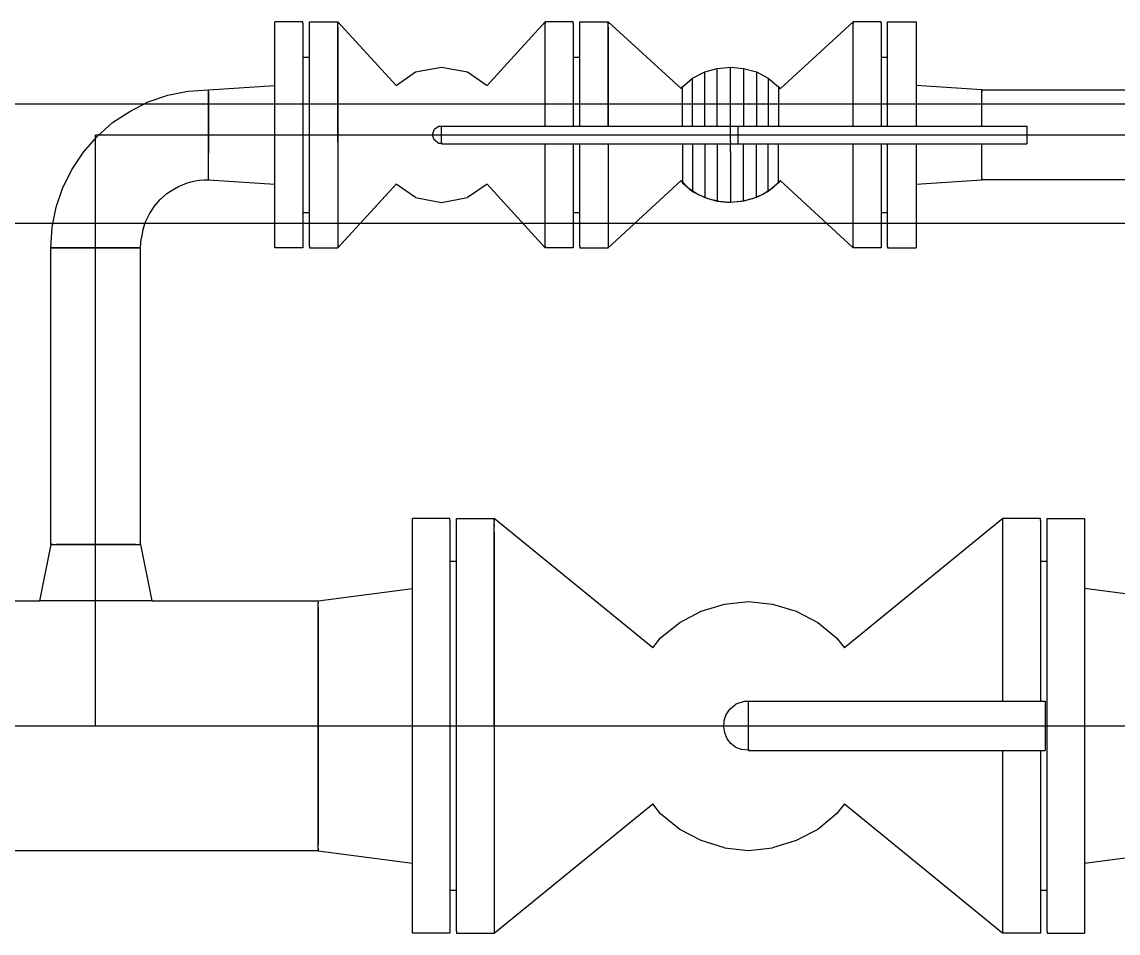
# Model space of a CAD drawing. Header units: millimetres. Extents: x -19109 to 7803, y 10081 to 29089.
# Drawn here: x -13434 to -12697, y 16052 to 16665 of the extents above; entities that cross this region are included whole.
import ezdxf

# ---------------------------------------------------------------- set-up
doc = ezdxf.new("R2010")
doc.units = ezdxf.units.MM
doc.linetypes.add('CENTER', pattern=[50.8, 31.75, -6.35, 6.35, -6.35])

# ---------------------------------------------------------------- blocks, each defined once
blk = doc.blocks.new('A$C2A3E4952')
for points in [[(698.75, 472.44), (698.75, 473.35), (698.75, 473.35), (679.81, 473.35)], [(679.81, 472.44), (679.81, 473.35)], [(679.81, 469.44), (679.81, 472.44)], [(698.75, 472.44), (698.75, 469.44)], [(703.26, 472.44), (703.26, 473.35)], [(703.26, 473.35), (722.19, 473.35)], [(703.26, 469.44), (703.26, 472.44)], [(761.56, 430.67), (722.19, 473.35), (722.19, 473.35), (722.19, 472.74)], [(722.19, 392.8), (722.19, 400.8), (722.19, 408.79), (722.19, 416.78), (722.19, 424.78), (722.19, 432.77), (722.19, 440.77), (722.19, 448.76), (722.19, 456.76), (722.19, 464.75), (722.19, 472.74)], [(722.19, 472.44), (722.19, 472.14)], [(722.19, 472.44), (722.19, 472.14)], [(861.64, 403.32), (861.64, 410.32), (861.64, 417.33), (861.64, 424.33), (861.64, 431.33), (861.64, 438.33), (861.64, 445.34), (861.64, 452.34), (861.64, 459.34), (861.64, 466.34), (861.64, 473.35), (861.64, 473.35), (822.57, 430.67)], [(880.57, 472.44), (880.57, 473.35), (880.57, 473.35), (861.64, 473.35)], [(861.64, 472.44), (861.64, 472.14)], [(861.64, 472.14), (861.64, 472.44)], [(880.57, 472.44), (880.57, 469.44)], [(885.08, 472.44), (885.08, 473.35)], [(885.08, 473.35), (904.01, 473.35)], [(885.08, 469.44), (885.08, 472.44)], [(953, 428.57), (904.01, 473.35), (904.01, 473.35), (904.01, 472.74)], [(904.01, 403.32), (904.01, 410.26), (904.01, 417.21), (904.01, 424.15), (904.01, 431.09), (904.01, 438.03), (904.01, 444.97), (904.01, 451.92), (904.01, 458.86), (904.01, 465.8), (904.01, 472.74)], [(904.01, 472.44), (904.01, 472.14)], [(904.01, 472.44), (904.01, 472.14)], [(1068.71, 403.32), (1068.71, 410.32), (1068.71, 417.33), (1068.71, 424.33), (1068.71, 431.33), (1068.71, 438.33), (1068.71, 445.34), (1068.71, 452.34), (1068.71, 459.34), (1068.71, 466.34), (1068.71, 473.35), (1068.71, 473.35), (1019.72, 428.26)], [(1087.64, 472.44), (1087.64, 473.35), (1087.64, 473.35), (1068.71, 473.35)], [(1068.71, 472.44), (1068.71, 472.14)], [(1068.71, 472.14), (1068.71, 472.44)], [(1087.64, 472.44), (1087.64, 469.44)], [(1091.85, 472.44), (1091.85, 473.35)], [(1091.85, 473.35), (1111.08, 473.35), (1111.08, 473.35), (1111.08, 472.44)], [(1091.85, 469.44), (1091.85, 472.44)], [(1111.08, 472.44), (1111.08, 469.44)], [(679.81, 464.33), (679.81, 469.44)], [(679.81, 457.42), (679.81, 464.33)], [(698.75, 469.44), (698.75, 464.33)], [(698.75, 464.33), (698.75, 457.42)], [(703.26, 464.33), (703.26, 469.44)], [(703.26, 457.42), (703.26, 464.33)], [(722.19, 469.74), (722.19, 469.44)], [(722.19, 469.44), (722.19, 464.33)], [(722.19, 464.33), (722.19, 457.42)], [(861.64, 469.44), (861.64, 469.74)], [(861.64, 464.33), (861.64, 469.44)], [(861.64, 457.42), (861.64, 464.33)], [(880.57, 469.44), (880.57, 464.33)], [(880.57, 464.33), (880.57, 457.42)], [(885.08, 464.33), (885.08, 469.44)], [(885.08, 457.42), (885.08, 464.33)], [(904.01, 469.74), (904.01, 469.44)], [(904.01, 469.44), (904.01, 464.33)], [(904.01, 464.33), (904.01, 457.42)], [(1068.71, 469.44), (1068.71, 469.74)], [(1068.71, 464.33), (1068.71, 469.44)], [(1068.71, 457.42), (1068.71, 464.33)], [(1087.64, 469.44), (1087.64, 464.33)], [(1087.64, 464.33), (1087.64, 457.42)], [(1091.85, 464.33), (1091.85, 469.44)], [(1091.85, 457.42), (1091.85, 464.33)], [(1111.08, 469.44), (1111.08, 464.33)], [(1111.08, 464.33), (1111.08, 457.42)], [(679.81, 449), (679.81, 457.42)], [(698.75, 457.42), (698.75, 449)], [(703.26, 449), (703.26, 457.42)], [(722.19, 457.42), (722.19, 449)], [(861.64, 449), (861.64, 457.42)], [(880.57, 457.42), (880.57, 449)], [(885.08, 449), (885.08, 457.42)], [(904.01, 457.42), (904.01, 449)], [(1068.71, 449), (1068.71, 457.42)], [(1087.64, 457.42), (1087.64, 449)], [(1091.85, 449), (1091.85, 457.42)], [(1111.08, 457.42), (1111.08, 449)], [(698.75, 449.6), (703.26, 449.6)], [(880.57, 449.6), (885.08, 449.6)], [(1087.64, 449.6), (1091.85, 449.6)], [(679.81, 439.08), (679.81, 449)], [(698.75, 449), (698.75, 439.08)], [(703.26, 439.08), (703.26, 449)], [(722.19, 449), (722.19, 439.08)], [(774.48, 439.69), (791.91, 442.99), (791.91, 442.99), (809.35, 439.69)], [(861.64, 439.08), (861.64, 449)], [(880.57, 449), (880.57, 439.08)], [(885.08, 439.08), (885.08, 449)], [(904.01, 449), (904.01, 439.08)], [(977.35, 442.09), (986.36, 442.99), (986.36, 442.99), (995.08, 442.09)], [(986.36, 442.39), (986.36, 442.99)], [(986.36, 440.59), (986.36, 442.39)], [(1068.71, 439.08), (1068.71, 449)], [(1087.64, 449), (1087.64, 439.08)], [(1091.85, 439.08), (1091.85, 449)], [(1111.08, 449), (1111.08, 439.08)], [(679.81, 427.96), (679.81, 439.08)], [(698.75, 439.08), (698.75, 427.96)], [(703.26, 427.96), (703.26, 439.08)], [(722.19, 439.08), (722.19, 427.96)], [(761.56, 430.67), (774.48, 439.69)], [(809.35, 439.69), (822.57, 430.67)], [(861.64, 427.96), (861.64, 439.08)], [(880.57, 439.08), (880.57, 427.96)], [(885.08, 427.96), (885.08, 439.08)], [(904.01, 439.08), (904.01, 427.96)], [(953.9, 429.77), (960.82, 435.48)], [(960.82, 435.48), (968.93, 439.69)], [(960.82, 434.88), (960.82, 435.48)], [(960.82, 433.37), (960.82, 434.88)], [(968.93, 439.69), (977.35, 442.09)], [(968.93, 439.08), (968.93, 439.69)], [(968.93, 437.28), (968.93, 439.08)], [(968.93, 434.58), (968.93, 437.28)], [(977.35, 441.49), (977.35, 442.09)], [(977.35, 439.69), (977.35, 441.49)], [(977.35, 436.68), (977.35, 439.69)], [(977.35, 432.77), (977.35, 436.68)], [(986.36, 437.58), (986.36, 440.59)], [(986.36, 433.37), (986.36, 437.58)], [(995.08, 442.09), (995.08, 441.49)], [(995.08, 442.09), (1003.79, 439.69)], [(995.08, 441.49), (995.08, 439.69)], [(995.08, 439.69), (995.08, 436.68)], [(995.08, 436.68), (995.08, 432.77)], [(1003.79, 439.69), (1003.79, 439.08)], [(1003.79, 439.69), (1011.61, 435.48)], [(1003.79, 439.08), (1003.79, 437.28)], [(1003.79, 437.28), (1003.79, 434.58)], [(1011.61, 435.48), (1011.61, 434.88)], [(1011.61, 435.48), (1018.52, 429.77)], [(1011.61, 434.88), (1011.61, 433.37)], [(1068.71, 427.96), (1068.71, 439.08)], [(1087.64, 439.08), (1087.64, 427.96)], [(1091.85, 427.96), (1091.85, 439.08)], [(1111.08, 439.08), (1111.08, 427.96)], [(607.99, 424.06), (621.51, 426.76), (621.51, 426.76), (635.33, 427.66)], [(635.33, 367.86), (635.33, 373.84), (635.33, 379.82), (635.33, 385.8), (635.33, 391.78), (635.33, 397.76), (635.33, 403.74), (635.33, 409.72), (635.33, 415.7), (635.33, 421.68), (635.33, 427.66), (635.33, 427.66), (679.81, 430.67)], [(635.33, 367.26), (635.33, 373.3), (635.33, 379.34), (635.33, 385.38), (635.33, 391.42), (635.33, 397.46), (635.33, 403.5), (635.33, 409.54), (635.33, 415.58), (635.33, 421.62), (635.33, 427.66)], [(679.81, 416.24), (679.81, 427.96)], [(698.75, 427.96), (698.75, 416.24)], [(703.26, 416.24), (703.26, 427.96)], [(722.19, 427.96), (722.19, 416.24)], [(861.64, 416.24), (861.64, 427.96)], [(880.57, 427.96), (880.57, 416.24)], [(885.08, 416.24), (885.08, 427.96)], [(904.01, 427.96), (904.01, 416.24)], [(953, 428.57), (953.9, 429.77)], [(953.9, 429.17), (953.9, 429.77)], [(953.9, 427.96), (953.9, 429.17)], [(953.9, 425.86), (953.9, 427.96)], [(960.82, 430.67), (960.82, 433.37)], [(960.82, 427.36), (960.82, 430.67)], [(968.93, 430.67), (968.93, 434.58)], [(968.93, 425.86), (968.93, 430.67)], [(977.35, 427.66), (977.35, 432.77)], [(977.35, 421.95), (977.35, 427.66)], [(986.36, 428.26), (986.36, 433.37)], [(986.36, 422.25), (986.36, 428.26)], [(995.08, 432.77), (995.08, 427.66)], [(995.08, 427.66), (995.08, 421.95)], [(1003.79, 434.58), (1003.79, 430.67)], [(1003.79, 430.67), (1003.79, 425.86)], [(1011.61, 433.37), (1011.61, 430.67)], [(1011.61, 430.67), (1011.61, 427.36)], [(1018.52, 429.77), (1018.52, 429.17)], [(1018.52, 429.77), (1019.72, 428.26)], [(1018.52, 429.17), (1018.52, 427.96)], [(1018.52, 427.96), (1018.52, 425.86)], [(1068.71, 416.24), (1068.71, 427.96)], [(1087.64, 427.96), (1087.64, 416.24)], [(1091.85, 416.24), (1091.85, 427.96)], [(1155.26, 403.62), (1155.26, 406.03), (1155.26, 408.43), (1155.26, 410.83), (1155.26, 413.24), (1155.26, 415.64), (1155.26, 418.05), (1155.26, 420.45), (1155.26, 422.86), (1155.26, 425.26), (1155.26, 427.66), (1155.26, 427.66), (1111.08, 430.67)], [(1111.08, 427.96), (1111.08, 416.24)], [(1155.26, 427.66), (2803.71, 427.66), (2803.71, 427.66), (2803.71, 426.76)], [(1155.26, 403.32), (1155.26, 405.75), (1155.26, 408.19), (1155.26, 410.62), (1155.26, 413.06), (1155.26, 415.49), (1155.26, 417.93), (1155.26, 420.36), (1155.26, 422.79), (1155.26, 425.23), (1155.26, 427.66)], [(594.76, 419.55), (607.99, 424.06)], [(635.33, 426.46), (635.33, 426.16)], [(635.33, 426.16), (635.33, 422.86)], [(635.33, 422.86), (635.33, 417.14)], [(953.9, 422.86), (953.9, 425.86)], [(953.9, 419.25), (953.9, 422.86)], [(960.82, 423.16), (960.82, 427.36)], [(960.82, 418.05), (960.82, 423.16)], [(968.93, 420.45), (968.93, 425.86)], [(968.93, 414.44), (968.93, 420.45)], [(977.35, 415.34), (977.35, 421.95)], [(986.36, 415.64), (986.36, 422.25)], [(995.08, 421.95), (995.08, 415.34)], [(1003.79, 425.86), (1003.79, 420.45)], [(1003.79, 420.45), (1003.79, 414.44)], [(1011.61, 427.36), (1011.61, 423.16)], [(1011.61, 423.16), (1011.61, 418.05)], [(1018.52, 425.86), (1018.52, 422.86)], [(1018.52, 422.86), (1018.52, 419.25)], [(1155.26, 426.76), (1155.26, 426.46)], [(1155.26, 424.06), (1155.26, 426.76)], [(1155.26, 419.85), (1155.26, 424.06)], [(570.72, 405.72), (582.44, 413.24)], [(582.44, 413.24), (594.76, 419.55)], [(635.33, 417.14), (635.33, 409.93)], [(679.81, 403.62), (679.81, 416.24)], [(698.75, 416.24), (698.75, 403.62)], [(703.26, 403.62), (703.26, 416.24)], [(722.19, 416.24), (722.19, 403.62)], [(861.64, 403.62), (861.64, 416.24)], [(880.57, 416.24), (880.57, 403.62)], [(885.08, 403.62), (885.08, 416.24)], [(904.01, 416.24), (904.01, 403.62)], [(953.9, 415.04), (953.9, 419.25)], [(953.9, 410.53), (953.9, 415.04)], [(960.82, 412.64), (960.82, 418.05)], [(968.93, 407.83), (968.93, 414.44)], [(977.35, 408.43), (977.35, 415.34)], [(986.36, 408.73), (986.36, 415.64)], [(995.08, 415.34), (995.08, 408.43)], [(1003.79, 414.44), (1003.79, 407.83)], [(1011.61, 418.05), (1011.61, 412.64)], [(1018.52, 419.25), (1018.52, 415.04)], [(1018.52, 415.04), (1018.52, 410.53)], [(1068.71, 403.62), (1068.71, 416.24)], [(1087.64, 416.24), (1087.64, 403.62)], [(1091.85, 403.62), (1091.85, 416.24)], [(1111.08, 416.24), (1111.08, 403.62)], [(1155.26, 414.44), (1155.26, 419.85)], [(1155.26, 408.13), (1155.26, 414.44)], [(560.5, 396.41), (570.72, 405.72)], [(635.33, 409.93), (635.33, 401.82)], [(953.9, 405.42), (953.9, 410.53)], [(953.9, 403.32), (953.9, 405.42)], [(960.82, 406.63), (960.82, 412.64)], [(960.82, 403.62), (960.82, 406.63)], [(968.93, 403.32), (968.93, 407.83)], [(977.35, 403.32), (977.35, 408.43)], [(986.36, 403.62), (986.36, 408.73)], [(995.08, 408.43), (995.08, 403.62)], [(1003.79, 407.83), (1003.79, 403.62)], [(1011.61, 412.64), (1011.61, 406.63)], [(1011.61, 406.63), (1011.61, 403.32)], [(1018.52, 410.53), (1018.52, 405.42)], [(1018.52, 405.42), (1018.52, 403.62)], [(1155.26, 403.32), (1155.26, 408.13)], [(635.33, 401.82), (635.33, 393.1)], [(679.81, 391.3), (679.81, 403.62)], [(698.75, 403.62), (698.75, 391.3)], [(703.26, 391.3), (703.26, 403.62)], [(722.19, 403.62), (722.19, 391.3)], [(791.91, 391.6), (790.11, 391.6), (790.11, 391.6), (787.11, 394), (787.11, 394), (785.9, 397.31), (785.9, 397.31), (787.11, 400.92)], [(791.91, 403.02), (790.11, 403.02), (790.11, 403.02), (787.11, 400.92)], [(791.91, 402.42), (791.91, 403.32)], [(791.91, 403.32), (991.17, 403.32), (991.17, 403.32), (991.17, 402.42)], [(791.91, 399.41), (791.91, 402.42)], [(791.91, 395.51), (791.91, 399.41)], [(861.64, 403.32), (861.64, 403.62)], [(880.57, 403.62), (880.57, 403.32)], [(885.08, 403.32), (885.08, 403.62)], [(904.01, 403.62), (904.01, 403.32)], [(986.36, 402.42), (986.36, 403.32)], [(986.36, 403.32), (1185.62, 403.32), (1185.62, 403.32), (1185.62, 402.42)], [(986.36, 399.41), (986.36, 402.42)], [(986.36, 395.51), (986.36, 399.41)], [(991.17, 402.42), (991.17, 399.41)], [(991.17, 399.41), (991.17, 395.51)], [(1068.71, 403.32), (1068.71, 403.62)], [(1087.64, 403.62), (1087.64, 403.32)], [(1091.85, 403.32), (1091.85, 403.62)], [(1111.08, 403.62), (1111.08, 403.32)], [(1185.62, 402.42), (1185.62, 399.41)], [(1185.62, 399.41), (1185.62, 395.51)], [(551.18, 385.89), (560.5, 396.41)], [(635.03, 397.31), (635.64, 397.31)], [(635.33, 393.1), (635.33, 384.99)], [(679.81, 378.68), (679.81, 391.3)], [(698.75, 391.3), (698.75, 378.68)], [(703.26, 378.68), (703.26, 391.3)], [(722.19, 392.8), (722.19, 385.86), (722.19, 378.92), (722.19, 371.97), (722.19, 365.03), (722.19, 358.09), (722.19, 351.15), (722.19, 344.2), (722.19, 337.26), (722.19, 330.32), (722.19, 323.38)], [(722.19, 391.3), (722.19, 378.68)], [(791.61, 397.31), (791.91, 397.31), (791.91, 397.31), (791.61, 397.31), (791.61, 397.31), (791.91, 397.31), (791.91, 397.31), (791.61, 397.31), (791.61, 397.31), (791.91, 397.31), (791.91, 397.31), (791.61, 397.31), (791.61, 397.31)], [(791.61, 397.31), (791.91, 397.31)], [(791.91, 392.5), (791.91, 395.51)], [(791.91, 392.5), (791.91, 391.3), (791.91, 391.3), (991.17, 391.3)], [(861.64, 323.38), (861.64, 330.17), (861.64, 336.96), (861.64, 343.75), (861.64, 350.55), (861.64, 357.34), (861.64, 364.13), (861.64, 370.92), (861.64, 377.71), (861.64, 384.51), (861.64, 391.3)], [(861.64, 391.3), (861.64, 391)], [(861.64, 378.68), (861.64, 391.3)], [(880.57, 391.6), (880.57, 391.3)], [(880.57, 391.3), (880.57, 378.68)], [(885.08, 391.3), (885.08, 391)], [(885.08, 378.68), (885.08, 391.3)], [(904.01, 391.6), (904.01, 384.78), (904.01, 377.95), (904.01, 371.13), (904.01, 364.31), (904.01, 357.49), (904.01, 350.67), (904.01, 343.84), (904.01, 337.02), (904.01, 330.2), (904.01, 323.38)], [(904.01, 391.6), (904.01, 391.3)], [(904.01, 391.3), (904.01, 378.68)], [(953.9, 391.6), (953.9, 389.5)], [(960.82, 391.6), (960.82, 387.99)], [(968.93, 391.3), (968.93, 387.09)], [(977.35, 391.6), (977.35, 386.49)], [(986.36, 392.5), (986.36, 395.51)], [(986.36, 392.5), (986.36, 391.3), (986.36, 391.3), (1185.62, 391.3)], [(986.36, 386.19), (986.36, 391.3)], [(991.17, 395.51), (991.17, 392.5)], [(991.17, 392.5), (991.17, 391.3)], [(995.08, 386.49), (995.08, 391.6)], [(1003.79, 387.09), (1003.79, 391.3)], [(1011.61, 387.99), (1011.61, 391.3)], [(1018.52, 389.5), (1018.52, 391.3)], [(1068.71, 323.38), (1068.71, 330.17), (1068.71, 336.96), (1068.71, 343.75), (1068.71, 350.55), (1068.71, 357.34), (1068.71, 364.13), (1068.71, 370.92), (1068.71, 377.71), (1068.71, 384.51), (1068.71, 391.3)], [(1068.71, 391.3), (1068.71, 391)], [(1068.71, 378.68), (1068.71, 391.3)], [(1087.64, 391.6), (1087.64, 391.3)], [(1087.64, 391.3), (1087.64, 378.68)], [(1091.85, 391.3), (1091.85, 391)], [(1091.85, 378.68), (1091.85, 391.3)], [(1111.08, 391.6), (1111.08, 391.3)], [(1111.08, 364.25), (1155.26, 367.26), (1155.26, 367.26), (1155.26, 369.66), (1155.26, 372.06), (1155.26, 374.47), (1155.26, 376.87), (1155.26, 379.28), (1155.26, 381.68), (1155.26, 384.09), (1155.26, 386.49), (1155.26, 388.89), (1155.26, 391.3)], [(1111.08, 391.3), (1111.08, 378.68)], [(1155.26, 386.79), (1155.26, 391.3)], [(1155.26, 367.26), (1155.26, 369.66), (1155.26, 372.06), (1155.26, 374.47), (1155.26, 376.87), (1155.26, 379.28), (1155.26, 381.68), (1155.26, 384.09), (1155.26, 386.49), (1155.26, 388.89), (1155.26, 391.3)], [(1185.62, 397.31), (1185.92, 397.31)], [(1185.62, 395.51), (1185.62, 392.5)], [(1185.62, 392.5), (1185.62, 391.3)], [(543.67, 374.47), (551.18, 385.89)], [(635.33, 372.06), (635.33, 384.99)], [(953.9, 389.5), (953.9, 384.39)], [(953.9, 384.39), (953.9, 379.88)], [(960.82, 387.99), (960.82, 382.28)], [(968.93, 387.09), (968.93, 380.48)], [(977.35, 386.49), (977.35, 379.58)], [(986.36, 386.19), (986.36, 379.28)], [(995.08, 379.58), (995.08, 386.49)], [(1003.79, 380.48), (1003.79, 387.09)], [(1011.61, 382.28), (1011.61, 387.99)], [(1018.52, 384.39), (1018.52, 389.5)], [(1018.52, 379.88), (1018.52, 384.39)], [(1155.26, 380.48), (1155.26, 386.79)], [(679.81, 366.96), (679.81, 378.68)], [(698.75, 378.68), (698.75, 366.96)], [(703.26, 366.96), (703.26, 378.68)], [(722.19, 378.68), (722.19, 366.96)], [(861.64, 366.96), (861.64, 378.68)], [(880.57, 378.68), (880.57, 366.96)], [(885.08, 366.96), (885.08, 378.68)], [(904.01, 378.68), (904.01, 366.96)], [(953.9, 379.88), (953.9, 375.67)], [(960.82, 382.28), (960.82, 376.57)], [(960.82, 376.57), (960.82, 371.76)], [(968.93, 380.48), (968.93, 374.47)], [(977.35, 379.58), (977.35, 372.97)], [(986.36, 379.28), (986.36, 372.36)], [(995.08, 372.97), (995.08, 379.58)], [(1003.79, 374.47), (1003.79, 380.48)], [(1011.61, 376.57), (1011.61, 382.28)], [(1011.61, 371.76), (1011.61, 376.57)], [(1018.52, 375.67), (1018.52, 379.88)], [(1068.71, 366.96), (1068.71, 378.68)], [(1087.64, 378.68), (1087.64, 366.96)], [(1091.85, 366.96), (1091.85, 378.68)], [(1111.08, 378.68), (1111.08, 366.96)], [(1155.26, 375.07), (1155.26, 380.48)], [(537.36, 362.15), (543.67, 374.47)], [(635.33, 368.46), (635.33, 372.06)], [(953.9, 375.67), (953.9, 372.06)], [(953.9, 372.06), (953.9, 369.06)], [(953.9, 369.06), (953.9, 366.96)], [(960.82, 371.76), (960.82, 367.56)], [(968.93, 374.47), (968.93, 369.06)], [(968.93, 369.06), (968.93, 364.25)], [(977.35, 372.97), (977.35, 367.26)], [(986.36, 372.36), (986.36, 366.65)], [(995.08, 367.26), (995.08, 372.97)], [(1003.79, 369.06), (1003.79, 374.47)], [(1003.79, 364.25), (1003.79, 369.06)], [(1011.61, 367.56), (1011.61, 371.76)], [(1018.52, 372.06), (1018.52, 375.67)], [(1018.52, 369.06), (1018.52, 372.06)], [(1018.52, 366.96), (1018.52, 369.06)], [(1155.26, 370.86), (1155.26, 375.07)], [(1155.26, 368.16), (1155.26, 370.86)], [(532.85, 348.92), (537.36, 362.15)], [(607.38, 357.94), (609.84, 359.66), (612.4, 361.22), (615.05, 362.62), (617.79, 363.85), (620.6, 364.9), (623.47, 365.77), (626.39, 366.45), (629.35, 366.93), (632.33, 367.2), (635.33, 367.26)], [(635.33, 367.86), (635.33, 367.26), (635.33, 367.26), (679.81, 364.25)], [(679.81, 355.84), (679.81, 366.96)], [(698.75, 366.96), (698.75, 355.84)], [(703.26, 355.84), (703.26, 366.96)], [(722.19, 366.96), (722.19, 355.84)], [(722.19, 322.48), (722.19, 321.57), (722.19, 321.57), (761.56, 364.25)], [(774.48, 355.23), (761.56, 364.25)], [(822.57, 364.25), (809.35, 355.23)], [(822.57, 364.25), (861.64, 321.57), (861.64, 321.57), (861.64, 322.48)], [(861.64, 355.84), (861.64, 366.96)], [(880.57, 366.96), (880.57, 355.84)], [(885.08, 355.84), (885.08, 366.96)], [(904.01, 366.96), (904.01, 355.84)], [(904.01, 322.48), (904.01, 321.57), (904.01, 321.57), (953, 366.65)], [(1019.72, 366.65), (1014.38, 361.37), (1008.12, 357.27), (1001.18, 354.34), (993.78, 352.59), (986.16, 352.01), (978.56, 352.6), (971.21, 354.36), (964.34, 357.29), (958.19, 361.39), (953, 366.65)], [(953, 366.65), (953.9, 365.15), (953.9, 365.15), (953.9, 365.75)], [(953.9, 366.96), (953.9, 365.75)], [(953.9, 365.15), (960.82, 359.44), (960.82, 359.44), (960.82, 360.04)], [(960.82, 367.56), (960.82, 364.25)], [(960.82, 364.25), (960.82, 361.55)], [(960.82, 361.55), (960.82, 360.04)], [(968.93, 364.25), (968.93, 360.34)], [(977.35, 367.26), (977.35, 362.15)], [(977.35, 362.15), (977.35, 358.24)], [(986.36, 366.65), (986.36, 361.55)], [(986.36, 361.55), (986.36, 357.34)], [(995.08, 362.15), (995.08, 367.26)], [(995.08, 358.24), (995.08, 362.15)], [(1003.79, 360.34), (1003.79, 364.25)], [(1011.61, 364.25), (1011.61, 367.56)], [(1018.52, 365.15), (1011.61, 359.44)], [(1011.61, 361.55), (1011.61, 364.25)], [(1011.61, 360.04), (1011.61, 361.55)], [(1018.52, 365.75), (1018.52, 366.96)], [(1019.72, 366.65), (1018.52, 365.15)], [(1018.52, 365.15), (1018.52, 365.75)], [(1019.72, 366.65), (1068.71, 321.57), (1068.71, 321.57), (1068.71, 322.48)], [(1068.71, 355.84), (1068.71, 366.96)], [(1087.64, 366.96), (1087.64, 355.84)], [(1091.85, 355.84), (1091.85, 366.96)], [(1111.08, 366.96), (1111.08, 355.84)], [(1155.26, 368.16), (1155.26, 367.86)], [(2803.71, 367.26), (1155.26, 367.26)], [(595.66, 344.42), (598.97, 349.52), (598.97, 349.52), (602.88, 354.03), (602.88, 354.03), (607.38, 357.94)], [(679.81, 345.92), (679.81, 355.84)], [(698.75, 355.84), (698.75, 345.92)], [(703.26, 345.92), (703.26, 355.84)], [(722.19, 355.84), (722.19, 345.92)], [(774.48, 355.23), (791.91, 351.93), (791.91, 351.93), (809.35, 355.23)], [(861.64, 345.92), (861.64, 355.84)], [(880.57, 355.84), (880.57, 345.92)], [(885.08, 345.92), (885.08, 355.84)], [(904.01, 355.84), (904.01, 345.92)], [(960.82, 359.44), (968.93, 355.23), (968.93, 355.23), (968.93, 355.84)], [(968.93, 360.34), (968.93, 357.64)], [(968.93, 357.64), (968.93, 355.84)], [(968.93, 355.23), (977.35, 352.83), (977.35, 352.83), (977.35, 353.43)], [(977.35, 358.24), (977.35, 355.23)], [(977.35, 355.23), (977.35, 353.43)], [(986.36, 357.34), (986.36, 354.33)], [(986.36, 354.33), (986.36, 352.53)], [(995.08, 355.23), (995.08, 358.24)], [(1003.79, 355.23), (995.08, 352.83)], [(995.08, 353.43), (995.08, 355.23)], [(1003.79, 357.64), (1003.79, 360.34)], [(1011.61, 359.44), (1003.79, 355.23)], [(1003.79, 355.84), (1003.79, 357.64)], [(1003.79, 355.23), (1003.79, 355.84)], [(1011.61, 359.44), (1011.61, 360.04)], [(1068.71, 345.92), (1068.71, 355.84)], [(1087.64, 355.84), (1087.64, 345.92)], [(1091.85, 345.92), (1091.85, 355.84)], [(1111.08, 355.84), (1111.08, 345.92)], [(530.15, 335.4), (532.85, 348.92)], [(977.35, 352.83), (986.36, 351.93), (986.36, 351.93), (986.36, 352.53)], [(995.08, 352.83), (986.36, 351.93)], [(995.08, 352.83), (995.08, 353.43)], [(591.16, 333.3), (592.96, 339.01), (592.96, 339.01), (595.66, 344.42)], [(679.81, 337.5), (679.81, 345.92)], [(698.75, 345.92), (698.75, 337.5)], [(703.26, 345.02), (698.75, 345.02)], [(703.26, 337.5), (703.26, 345.92)], [(722.19, 345.92), (722.19, 337.5)], [(861.64, 337.5), (861.64, 345.92)], [(880.57, 345.92), (880.57, 337.5)], [(885.08, 345.02), (880.57, 345.02)], [(885.08, 337.5), (885.08, 345.92)], [(904.01, 345.92), (904.01, 337.5)], [(1068.71, 337.5), (1068.71, 345.92)], [(1087.64, 345.92), (1087.64, 337.5)], [(1091.85, 345.02), (1087.64, 345.02)], [(1091.85, 337.5), (1091.85, 345.92)], [(1111.08, 345.92), (1111.08, 337.5)], [(539.76, 321.57), (529.25, 321.57), (529.25, 321.57), (530.15, 335.4)], [(591.16, 333.3), (589.95, 327.58)], [(679.81, 330.59), (679.81, 337.5)], [(698.75, 337.5), (698.75, 330.59)], [(703.26, 330.59), (703.26, 337.5)], [(722.19, 337.5), (722.19, 330.59)], [(861.64, 330.59), (861.64, 337.5)], [(880.57, 337.5), (880.57, 330.59)], [(885.08, 330.59), (885.08, 337.5)], [(904.01, 337.5), (904.01, 330.59)], [(1068.71, 330.59), (1068.71, 337.5)], [(1087.64, 337.5), (1087.64, 330.59)], [(1091.85, 330.59), (1091.85, 337.5)], [(1111.08, 337.5), (1111.08, 330.59)], [(588.45, 321.57), (589.65, 321.57), (589.65, 321.57), (589.95, 327.58)], [(679.81, 325.48), (679.81, 330.59)], [(679.81, 322.48), (679.81, 325.48)], [(698.75, 330.59), (698.75, 325.48)], [(698.75, 325.48), (698.75, 322.48)], [(703.26, 325.48), (703.26, 330.59)], [(703.26, 322.48), (703.26, 325.48)], [(722.19, 330.59), (722.19, 325.48)], [(722.19, 325.48), (722.19, 325.18)], [(861.64, 325.48), (861.64, 330.59)], [(861.64, 325.18), (861.64, 325.48)], [(880.57, 330.59), (880.57, 325.48)], [(880.57, 325.48), (880.57, 322.48)], [(885.08, 325.48), (885.08, 330.59)], [(885.08, 322.48), (885.08, 325.48)], [(904.01, 330.59), (904.01, 325.48)], [(904.01, 325.48), (904.01, 325.18)], [(1068.71, 325.48), (1068.71, 330.59)], [(1068.71, 325.18), (1068.71, 325.48)], [(1087.64, 330.59), (1087.64, 325.48)], [(1087.64, 325.48), (1087.64, 322.48)], [(1091.85, 325.48), (1091.85, 330.59)], [(1091.85, 322.48), (1091.85, 325.48)], [(1111.08, 330.59), (1111.08, 325.48)], [(1111.08, 325.48), (1111.08, 322.48)], [(529.25, 122.02), (529.25, 321.57), (529.25, 321.57), (530.15, 321.57)], [(530.15, 321.57), (532.85, 321.57)], [(532.85, 321.57), (537.06, 321.57)], [(537.06, 321.57), (542.47, 321.57)], [(588.45, 321.57), (583.58, 321.57), (578.71, 321.57), (573.84, 321.57), (568.98, 321.57), (564.11, 321.57), (559.24, 321.57), (554.37, 321.57), (549.5, 321.57), (544.63, 321.57), (539.76, 321.57)], [(542.47, 321.57), (548.78, 321.57)], [(548.78, 321.57), (555.69, 321.57)], [(555.69, 321.57), (563.21, 321.57)], [(559, 321.57), (559.6, 321.57)], [(563.21, 321.57), (570.12, 321.57)], [(570.12, 321.57), (576.43, 321.57)], [(576.43, 321.57), (581.84, 321.57)], [(581.84, 321.57), (586.05, 321.57)], [(586.05, 321.57), (588.75, 321.57)], [(588.75, 122.02), (589.65, 122.02), (589.65, 122.02), (589.65, 321.57)], [(588.75, 321.57), (589.65, 321.57)], [(698.75, 321.57), (679.81, 321.57), (679.81, 321.57), (679.81, 322.48)], [(698.75, 322.48), (698.75, 321.57)], [(703.26, 322.48), (703.26, 321.57), (703.26, 321.57), (722.19, 321.57)], [(722.19, 323.38), (722.19, 322.48)], [(722.19, 322.48), (722.19, 322.18)], [(861.64, 322.48), (861.64, 323.38)], [(861.64, 322.48), (861.64, 322.18)], [(880.57, 321.57), (861.64, 321.57)], [(880.57, 322.48), (880.57, 321.57)], [(885.08, 322.48), (885.08, 321.57), (885.08, 321.57), (904.01, 321.57)], [(904.01, 323.38), (904.01, 322.48)], [(904.01, 322.48), (904.01, 322.18)], [(1068.71, 322.48), (1068.71, 323.38)], [(1068.71, 322.48), (1068.71, 322.18)], [(1087.64, 321.57), (1068.71, 321.57)], [(1087.64, 322.48), (1087.64, 321.57)], [(1091.85, 322.48), (1091.85, 321.57), (1091.85, 321.57), (1111.08, 321.57)], [(1111.08, 322.48), (1111.08, 321.57)], [(797.62, 138.25), (797.62, 139.45), (797.62, 139.45), (772.38, 139.45)], [(772.38, 138.25), (772.38, 139.45)], [(772.38, 134.94), (772.38, 138.25)], [(772.38, 129.53), (772.38, 134.94)], [(797.62, 138.25), (797.62, 134.94)], [(797.62, 134.94), (797.62, 129.53)], [(802.13, 138.25), (802.13, 139.45)], [(802.13, 139.45), (827.38, 139.45)], [(802.13, 134.94), (802.13, 138.25)], [(802.13, 129.53), (802.13, 134.94)], [(934.07, 52.59), (827.38, 139.45), (827.38, 139.45), (827.38, 138.85)], [(827.38, 138.55), (827.38, 138.85)], [(827.38, 138.55), (827.38, 138.25)], [(827.38, 138.25), (827.38, 137.95)], [(827.38, 137.04), (827.38, 137.95)], [(827.38, 0), (827.38, 13.7), (827.38, 27.41), (827.38, 41.11), (827.38, 54.82), (827.38, 68.52), (827.38, 82.23), (827.38, 95.93), (827.38, 109.64), (827.38, 123.34), (827.38, 137.04)], [(827.38, 135.54), (827.38, 134.94)], [(827.38, 134.94), (827.38, 134.34)], [(1169.39, 138.55), (1169.39, 139.45), (1169.39, 139.45), (1063, 52.59)], [(1194.63, 138.25), (1194.63, 139.45), (1194.63, 139.45), (1169.39, 139.45)], [(1169.39, 138.25), (1169.39, 138.55)], [(1169.39, 137.95), (1169.39, 138.25)], [(1169.39, 17.13), (1169.39, 29.21), (1169.39, 41.29), (1169.39, 53.38), (1169.39, 65.46), (1169.39, 77.54), (1169.39, 89.62), (1169.39, 101.7), (1169.39, 113.78), (1169.39, 125.86), (1169.39, 137.95)], [(1169.39, 134.94), (1169.39, 135.54)], [(1169.39, 134.34), (1169.39, 134.94)], [(1194.63, 138.25), (1194.63, 134.94)], [(1194.63, 134.94), (1194.63, 129.53)], [(1199.14, 138.25), (1199.14, 139.45)], [(1199.14, 139.45), (1224.39, 139.45), (1224.39, 139.45), (1224.39, 138.25)], [(1199.14, 134.94), (1199.14, 138.25)], [(1199.14, 129.53), (1199.14, 134.94)], [(1224.39, 138.25), (1224.39, 134.94)], [(1224.39, 134.94), (1224.39, 129.53)], [(772.38, 122.32), (772.38, 129.53)], [(797.62, 129.53), (797.62, 122.32)], [(802.13, 122.32), (802.13, 129.53)], [(827.38, 130.13), (827.38, 129.53)], [(827.38, 129.53), (827.38, 122.32)], [(1169.39, 129.53), (1169.39, 130.13)], [(1169.39, 122.32), (1169.39, 129.53)], [(1194.63, 129.53), (1194.63, 122.32)], [(1199.14, 122.32), (1199.14, 129.53)], [(1224.39, 129.53), (1224.39, 122.32)], [(529.85, 122.02), (529.25, 122.02), (529.25, 122.02), (521.73, 84.15)], [(530.15, 122.02), (529.25, 122.02)], [(529.85, 122.02), (531.05, 122.02)], [(530.75, 122.02), (530.15, 122.02)], [(531.05, 122.02), (533.45, 122.02)], [(537.06, 122.02), (532.85, 122.02)], [(532.85, 122.02), (532.85, 121.72)], [(533.45, 122.02), (536.46, 122.02)], [(536.46, 122.02), (540.06, 122.02)], [(542.47, 122.02), (537.06, 122.02)], [(540.06, 122.02), (544.27, 122.02)], [(548.78, 122.02), (542.47, 122.02)], [(544.27, 122.02), (549.08, 122.02)], [(555.69, 122.02), (548.78, 122.02)], [(549.08, 122.02), (554.19, 122.02)], [(554.19, 122.02), (559.3, 122.02)], [(563.21, 122.02), (555.69, 122.02)], [(559.3, 122.02), (564.71, 122.02)], [(570.12, 122.02), (563.21, 122.02)], [(564.71, 122.02), (569.82, 122.02)], [(569.82, 122.02), (574.63, 122.02)], [(576.43, 122.02), (570.12, 122.02)], [(574.63, 122.02), (578.83, 122.02)], [(581.84, 122.02), (576.43, 122.02)], [(578.83, 122.02), (582.44, 122.02)], [(586.05, 122.02), (581.84, 122.02)], [(582.44, 122.02), (585.45, 122.02)], [(585.45, 122.02), (587.85, 122.02)], [(586.35, 122.02), (586.05, 122.02)], [(587.85, 122.02), (589.05, 122.02)], [(588.75, 122.02), (588.45, 122.02)], [(589.05, 122.02), (589.65, 122.02)], [(589.65, 122.02), (597.17, 84.15), (597.17, 84.15), (596.57, 84.15)], [(772.38, 112.7), (772.38, 122.32)], [(797.62, 122.32), (797.62, 112.7)], [(802.13, 112.7), (802.13, 122.32)], [(827.38, 122.32), (827.38, 112.7)], [(1169.39, 112.7), (1169.39, 122.32)], [(1194.63, 122.32), (1194.63, 112.7)], [(1199.14, 112.7), (1199.14, 122.32)], [(1224.39, 122.32), (1224.39, 112.7)], [(772.38, 101.58), (772.38, 112.7)], [(797.62, 112.7), (797.62, 101.58)], [(797.62, 110.9), (802.13, 110.9)], [(802.13, 101.58), (802.13, 112.7)], [(827.38, 112.7), (827.38, 101.58)], [(1169.39, 101.58), (1169.39, 112.7)], [(1194.63, 112.7), (1194.63, 101.58)], [(1194.63, 110.9), (1199.14, 110.9)], [(1199.14, 101.58), (1199.14, 112.7)], [(1224.39, 112.7), (1224.39, 101.58)], [(772.38, 88.96), (772.38, 101.58)], [(797.62, 101.58), (797.62, 88.96)], [(802.13, 88.96), (802.13, 101.58)], [(827.38, 101.58), (827.38, 88.96)], [(1169.39, 88.96), (1169.39, 101.58)], [(1194.63, 101.58), (1194.63, 88.96)], [(1199.14, 88.96), (1199.14, 101.58)], [(1224.39, 101.58), (1224.39, 88.96)], [(708.97, 83.55), (708.97, 84.15), (708.97, 84.15), (772.38, 92.57)], [(772.38, 74.83), (772.38, 88.96)], [(797.62, 88.96), (797.62, 74.83)], [(802.13, 74.83), (802.13, 88.96)], [(827.38, 88.96), (827.38, 74.83)], [(1169.39, 74.83), (1169.39, 88.96)], [(1194.63, 88.96), (1194.63, 74.83)], [(1199.14, 74.83), (1199.14, 88.96)], [(1224.39, -92.26), (1287.8, -83.85), (1287.8, -83.85), (1287.8, -67.05), (1287.8, -50.25), (1287.8, -33.45), (1287.8, -16.65), (1287.8, 0.15), (1287.8, 16.95), (1287.8, 33.75), (1287.8, 50.55), (1287.8, 67.35), (1287.8, 84.15), (1287.8, 84.15), (1224.39, 92.57)], [(1224.39, 88.96), (1224.39, 74.83)], [(409.93, 84.15), (521.73, 84.15)], [(522.33, 84.15), (521.73, 84.15)], [(524.14, 84.15), (522.33, 84.15)], [(526.84, 84.15), (524.14, 84.15)], [(549.68, 84.15), (526.84, 84.15)], [(530.75, 84.15), (526.84, 84.15)], [(535.26, 84.15), (530.75, 84.15)], [(540.67, 84.15), (535.26, 84.15)], [(546.68, 84.15), (540.67, 84.15)], [(552.99, 84.15), (546.68, 84.15)], [(592.06, 84.15), (587.82, 84.15), (583.58, 84.15), (579.34, 84.15), (575.11, 84.15), (570.87, 84.15), (566.63, 84.15), (562.39, 84.15), (558.16, 84.15), (553.92, 84.15), (549.68, 84.15)], [(559.3, 84.15), (552.99, 84.15)], [(565.91, 84.15), (559.3, 84.15)], [(572.22, 84.15), (565.91, 84.15)], [(578.23, 84.15), (572.22, 84.15)], [(583.64, 84.15), (578.23, 84.15)], [(588.15, 84.15), (583.64, 84.15)], [(592.06, 84.15), (588.15, 84.15)], [(594.76, 84.15), (592.06, 84.15)], [(596.57, 84.15), (594.76, 84.15)], [(597.47, 84.15), (708.97, 84.15)], [(708.97, 83.25), (708.97, 84.15)], [(708.97, 83.25), (708.97, 83.55)], [(708.97, 83.25), (708.97, 82.95)], [(708.97, 82.95), (708.97, 82.65)], [(708.97, 82.05), (708.97, 82.65)], [(708.97, -82.05), (708.97, -65.58), (708.97, -49.11), (708.97, -32.64), (708.97, -16.17), (708.97, 0.3), (708.97, 16.77), (708.97, 33.24), (708.97, 49.71), (708.97, 66.18), (708.97, 82.65)], [(708.97, -81.75), (708.97, -65.37), (708.97, -48.99), (708.97, -32.61), (708.97, -16.23), (708.97, 0.15), (708.97, 16.53), (708.97, 32.91), (708.97, 49.29), (708.97, 65.67), (708.97, 82.05)], [(966.53, 77.24), (982.15, 82.05)], [(982.15, 82.05), (998.38, 83.85), (998.38, 83.85), (1014.61, 82.05)], [(1014.61, 82.05), (1030.54, 77.24)], [(708.97, 79.94), (708.97, 79.64)], [(708.97, 79.64), (708.97, 73.93)], [(708.97, 73.93), (708.97, 66.42)], [(772.38, 59.51), (772.38, 74.83)], [(797.62, 74.83), (797.62, 59.51)], [(802.13, 59.51), (802.13, 74.83)], [(827.38, 74.83), (827.38, 59.51)], [(952.1, 69.72), (966.53, 77.24)], [(1030.54, 77.24), (1044.97, 69.72)], [(1169.39, 59.51), (1169.39, 74.83)], [(1194.63, 74.83), (1194.63, 59.51)], [(1199.14, 59.51), (1199.14, 74.83)], [(1224.39, 74.83), (1224.39, 59.51)], [(708.97, 66.42), (708.97, 57.1)], [(939.18, 59.21), (952.1, 69.72)], [(1044.97, 69.72), (1057.59, 59.21)], [(772.38, 43.28), (772.38, 59.51)], [(797.62, 59.51), (797.62, 43.28)], [(802.13, 43.28), (802.13, 59.51)], [(827.38, 59.51), (827.38, 43.28)], [(934.07, 52.59), (939.18, 59.21)], [(1057.59, 59.21), (1063, 52.59)], [(1169.39, 43.28), (1169.39, 59.51)], [(1194.63, 59.51), (1194.63, 43.28)], [(1199.14, 43.28), (1199.14, 59.51)], [(1224.39, 59.51), (1224.39, 43.28)], [(708.97, 57.1), (708.97, 45.98)], [(708.97, 45.98), (708.97, 33.96)], [(772.38, 26.15), (772.38, 43.28)], [(797.62, 43.28), (797.62, 26.15)], [(802.13, 26.15), (802.13, 43.28)], [(827.38, 43.28), (827.38, 26.15)], [(1169.39, 26.15), (1169.39, 43.28)], [(1194.63, 43.28), (1194.63, 26.15)], [(1199.14, 26.15), (1199.14, 43.28)], [(1224.39, 43.28), (1224.39, 26.15)], [(708.97, 33.96), (708.97, 20.74)], [(772.38, 9.02), (772.38, 26.15)], [(797.62, 26.15), (797.62, 9.02)], [(802.13, 9.02), (802.13, 26.15)], [(827.38, 26.15), (827.38, 9.02)], [(1169.39, 16.83), (1169.39, 26.15)], [(1194.63, 26.15), (1194.63, 16.83)], [(1199.14, 9.02), (1199.14, 26.15)], [(1224.39, 26.15), (1224.39, 9.02)], [(708.97, 20.74), (708.97, 7.21)], [(998.38, 16.53), (995.38, 16.53), (995.38, 16.53), (989.97, 14.73)], [(998.38, 15.93), (998.38, 16.83)], [(998.38, 16.83), (1197.94, 16.83), (1197.94, 16.83), (1197.94, 15.93)], [(998.38, 12.92), (998.38, 15.93)], [(1197.94, 15.93), (1197.94, 12.92)], [(772.38, -8.72), (772.38, 9.02)], [(797.62, 9.02), (797.62, -8.72)], [(802.13, -8.72), (802.13, 9.02)], [(827.38, 9.02), (827.38, -8.72)], [(998.38, -16.23), (993.77, -15.86), (989.78, -14.3), (986.5, -11.76), (984, -8.47), (982.37, -4.65), (981.69, -0.51), (982.02, 3.72), (983.46, 7.81), (986.08, 11.56), (989.97, 14.73)], [(998.38, 8.42), (998.38, 12.92)], [(998.38, 3.01), (998.38, 8.42)], [(1197.94, 12.92), (1197.94, 8.42)], [(1197.94, 8.42), (1197.94, 3.01)], [(1199.14, -8.72), (1199.14, 9.02)], [(1224.39, 9.02), (1224.39, -8.72)], [(708.67, 0), (709.27, 0)], [(708.97, 7.21), (708.97, -6.91)], [(827.38, 0), (827.38, -13.73), (827.38, -27.47), (827.38, -41.2), (827.38, -54.94), (827.38, -68.67), (827.38, -82.41), (827.38, -96.14), (827.38, -109.88), (827.38, -123.61), (827.38, -137.35)], [(998.08, 0), (998.38, 0), (998.38, 0), (998.08, 0), (998.08, 0), (998.38, 0), (998.38, 0), (998.08, 0), (998.08, 0)], [(998.08, 0), (998.38, 0)], [(998.38, -2.7), (998.38, 3.01)], [(1197.94, 3.01), (1197.94, -2.7)], [(1199.14, 0), (1197.94, 0)], [(1197.94, 0), (1198.24, 0)], [(708.97, -6.91), (708.97, -20.44)], [(998.38, -8.11), (998.38, -2.7)], [(1197.94, -2.7), (1197.94, -8.11)], [(772.38, -25.85), (772.38, -8.72)], [(797.62, -8.72), (797.62, -25.85)], [(802.13, -25.85), (802.13, -8.72)], [(827.38, -8.72), (827.38, -25.85)], [(998.38, -12.62), (998.38, -8.11)], [(998.38, -15.63), (998.38, -12.62)], [(1197.94, -8.11), (1197.94, -12.62)], [(1197.94, -12.62), (1197.94, -15.63)], [(1199.14, -25.85), (1199.14, -8.72)], [(1224.39, -8.72), (1224.39, -25.85)], [(708.97, -20.44), (708.97, -33.66)], [(998.38, -15.63), (998.38, -16.53), (998.38, -16.53), (1197.94, -16.53)], [(1169.39, -137.35), (1169.39, -125.26), (1169.39, -113.18), (1169.39, -101.1), (1169.39, -89.02), (1169.39, -76.94), (1169.39, -64.86), (1169.39, -52.77), (1169.39, -40.69), (1169.39, -28.61), (1169.39, -16.53)], [(1169.39, -25.85), (1169.39, -16.53)], [(1194.63, -16.53), (1194.63, -25.85)], [(1197.94, -15.63), (1197.94, -16.53)], [(772.38, -42.98), (772.38, -25.85)], [(797.62, -25.85), (797.62, -42.98)], [(802.13, -42.98), (802.13, -25.85)], [(827.38, -25.85), (827.38, -42.98)], [(1169.39, -42.98), (1169.39, -25.85)], [(1194.63, -25.85), (1194.63, -42.98)], [(1199.14, -42.98), (1199.14, -25.85)], [(1224.39, -25.85), (1224.39, -42.98)], [(708.97, -33.66), (708.97, -45.68)], [(772.38, -59.21), (772.38, -42.98)], [(797.62, -42.98), (797.62, -59.21)], [(802.13, -59.21), (802.13, -42.98)], [(827.38, -42.98), (827.38, -59.21)], [(1169.39, -59.21), (1169.39, -42.98)], [(1194.63, -42.98), (1194.63, -59.21)], [(1199.14, -59.21), (1199.14, -42.98)], [(1224.39, -42.98), (1224.39, -59.21)], [(708.97, -45.68), (708.97, -56.8)], [(708.97, -56.8), (708.97, -66.12)], [(827.38, -138.25), (827.38, -139.15), (827.38, -139.15), (934.07, -52.29)], [(939.18, -58.91), (934.07, -52.29)], [(952.1, -69.42), (939.18, -58.91)], [(1057.59, -58.91), (1044.97, -69.42)], [(1063, -52.29), (1057.59, -58.91)], [(1063, -52.29), (1169.39, -139.15), (1169.39, -139.15), (1169.39, -138.25)], [(708.97, -66.12), (708.97, -73.63)], [(772.38, -74.53), (772.38, -59.21)], [(797.62, -59.21), (797.62, -74.53)], [(802.13, -74.53), (802.13, -59.21)], [(827.38, -59.21), (827.38, -74.53)], [(1169.39, -74.53), (1169.39, -59.21)], [(1194.63, -59.21), (1194.63, -74.53)], [(1199.14, -74.53), (1199.14, -59.21)], [(1224.39, -59.21), (1224.39, -74.53)], [(708.97, -73.63), (708.97, -79.34)], [(966.53, -76.94), (952.1, -69.42)], [(1044.97, -69.42), (1030.54, -76.94)], [(708.97, -79.34), (708.97, -79.64)], [(772.38, -88.66), (772.38, -74.53)], [(797.62, -74.53), (797.62, -88.66)], [(802.13, -88.66), (802.13, -74.53)], [(827.38, -74.53), (827.38, -88.66)], [(982.15, -81.75), (966.53, -76.94)], [(1030.54, -76.94), (1014.61, -81.75)], [(1169.39, -88.66), (1169.39, -74.53)], [(1194.63, -74.53), (1194.63, -88.66)], [(1199.14, -88.66), (1199.14, -74.53)], [(1224.39, -74.53), (1224.39, -88.66)], [(708.97, -83.85), (409.93, -83.85)], [(708.97, -82.05), (708.97, -81.75)], [(708.97, -82.05), (708.97, -82.65)], [(708.97, -83.25), (708.97, -82.65)], [(708.97, -83.85), (708.97, -82.65)], [(708.97, -82.65), (708.97, -82.95)], [(708.97, -83.25), (708.97, -83.85), (708.97, -83.85), (772.38, -92.26)], [(982.15, -81.75), (998.38, -83.55), (998.38, -83.55), (1014.61, -81.75)], [(772.38, -101.28), (772.38, -88.66)], [(797.62, -88.66), (797.62, -101.28)], [(802.13, -101.28), (802.13, -88.66)], [(827.38, -88.66), (827.38, -101.28)], [(1169.39, -101.28), (1169.39, -88.66)], [(1194.63, -88.66), (1194.63, -101.28)], [(1199.14, -101.28), (1199.14, -88.66)], [(1224.39, -88.66), (1224.39, -101.28)], [(772.38, -112.7), (772.38, -101.28)], [(797.62, -101.28), (797.62, -112.7)], [(802.13, -112.7), (802.13, -101.28)], [(827.38, -101.28), (827.38, -112.7)], [(1169.39, -112.7), (1169.39, -101.28)], [(1194.63, -101.28), (1194.63, -112.7)], [(1199.14, -112.7), (1199.14, -101.28)], [(1224.39, -101.28), (1224.39, -112.7)], [(772.38, -122.02), (772.38, -112.7)], [(802.13, -110.6), (797.62, -110.6)], [(797.62, -112.7), (797.62, -122.02)], [(802.13, -122.02), (802.13, -112.7)], [(827.38, -112.7), (827.38, -122.02)], [(1169.39, -122.02), (1169.39, -112.7)], [(1199.14, -110.6), (1194.63, -110.6)], [(1194.63, -112.7), (1194.63, -122.02)], [(1199.14, -122.02), (1199.14, -112.7)], [(1224.39, -112.7), (1224.39, -122.02)], [(772.38, -129.23), (772.38, -122.02)], [(797.62, -122.02), (797.62, -129.23)], [(802.13, -129.23), (802.13, -122.02)], [(827.38, -122.02), (827.38, -129.23)], [(1169.39, -129.23), (1169.39, -122.02)], [(1194.63, -122.02), (1194.63, -129.23)], [(1199.14, -129.23), (1199.14, -122.02)], [(1224.39, -122.02), (1224.39, -129.23)], [(772.38, -134.64), (772.38, -129.23)], [(797.62, -129.23), (797.62, -134.64)], [(802.13, -134.64), (802.13, -129.23)], [(827.38, -129.23), (827.38, -129.83)], [(1169.39, -129.83), (1169.39, -129.23)], [(1194.63, -129.23), (1194.63, -134.64)], [(1199.14, -134.64), (1199.14, -129.23)], [(1224.39, -129.23), (1224.39, -134.64)], [(772.38, -137.95), (772.38, -134.64)], [(797.62, -139.15), (772.38, -139.15), (772.38, -139.15), (772.38, -137.95)], [(797.62, -134.64), (797.62, -137.95)], [(797.62, -137.95), (797.62, -139.15)], [(802.13, -137.95), (802.13, -134.64)], [(802.13, -137.95), (802.13, -139.15), (802.13, -139.15), (827.38, -139.15)], [(827.38, -133.74), (827.38, -134.64)], [(827.38, -134.64), (827.38, -135.24)], [(827.38, -137.35), (827.38, -137.95)], [(827.38, -137.95), (827.38, -138.25)], [(1169.39, -134.64), (1169.39, -133.74)], [(1169.39, -135.24), (1169.39, -134.64)], [(1169.39, -137.95), (1169.39, -137.35)], [(1169.39, -138.25), (1169.39, -137.95)], [(1194.63, -139.15), (1169.39, -139.15)], [(1194.63, -134.64), (1194.63, -137.95)], [(1194.63, -137.95), (1194.63, -139.15)], [(1199.14, -137.95), (1199.14, -134.64)], [(1199.14, -137.95), (1199.14, -139.15), (1199.14, -139.15), (1224.39, -139.15)], [(1224.39, -134.64), (1224.39, -137.95)], [(1224.39, -137.95), (1224.39, -139.15)]]:
    blk.add_lwpolyline(points)
at = {"color": 1, "linetype": 'CENTER', "lineweight": -3, "ltscale": 100}
for points in [[(2879.44, 0), (2879.74, 397.31), (2879.74, 397.31), (559.3, 397.31)], [(559.3, 0), (559.3, 397.31)], [(3284.76, 0), (-206.92, 0)]]:
    blk.add_lwpolyline(points, dxfattribs=at)

msp = doc.modelspace()

# ---------------------------------------------------------------- linework, layer by layer
at = {"color": 0}
msp.add_lwpolyline([(-10157.48, 16609.34), (-14893.48, 16609.34), (-14893.48, 16529.34), (-10157.48, 16529.34)], close=True, dxfattribs=at)

# ---------------------------------------------------------------- block references
msp.add_blockref('A$C2A3E4952', (-13943.48, 16191.34), dxfattribs=at)

doc.saveas('drawing.dxf')
